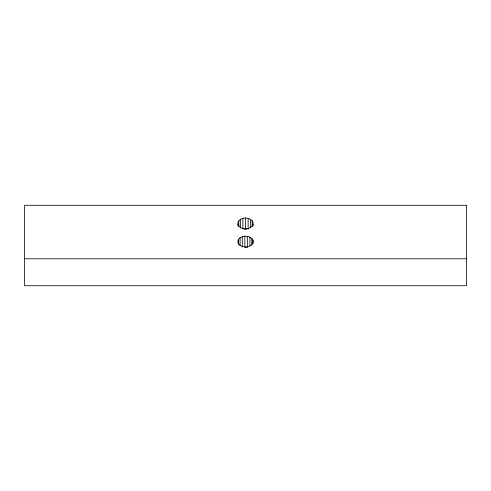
<?xml version="1.0" encoding="UTF-8"?>
<svg xmlns="http://www.w3.org/2000/svg" width="491" height="491" viewBox="0 0 491 491"><rect width="100%" height="100%" fill="white"/><g stroke="black" fill="none" stroke-linecap="round" stroke-linejoin="round"><path stroke-width="0.74" d="M238.528 239.283L237.822 241.112L238.049 242.996C240.872 248.667 251.349 248.434 253.178 242.106L252.951 240.216C250.275 235.079 242.002 234.907 238.528 239.283L238.528 244.371M253.092 225.842L253.092 222.497C250.723 216.482 240.277 216.482 237.908 222.497L237.908 225.842M253.092 224.387C251.858 228.057 247.587 228.929 244.18 229.058M24.55 258.788L466.45 258.788M246.856 247.206L244.856 247.077L244.856 236.177M246.82 229.058C243.413 228.929 239.142 228.057 237.908 224.387M252.951 240.216L252.951 243.849M252.178 220.717L252.178 226.529M251.834 238.497L251.834 245.04M250.453 219.268L250.453 227.984M249.944 237.159L249.944 245.874M248.139 218.323L248.139 229.217M247.525 236.349L247.525 247.249M245.5 217.992L245.5 228.892M242.861 218.323L242.861 229.217M242.272 236.662L242.272 246.832M240.547 219.268L240.547 227.984M240.074 237.742L240.074 245.733M238.822 220.717L238.822 226.529M466.45 205.275L24.55 205.275L24.55 285.725L466.45 285.725L466.45 205.275"/></g></svg>
